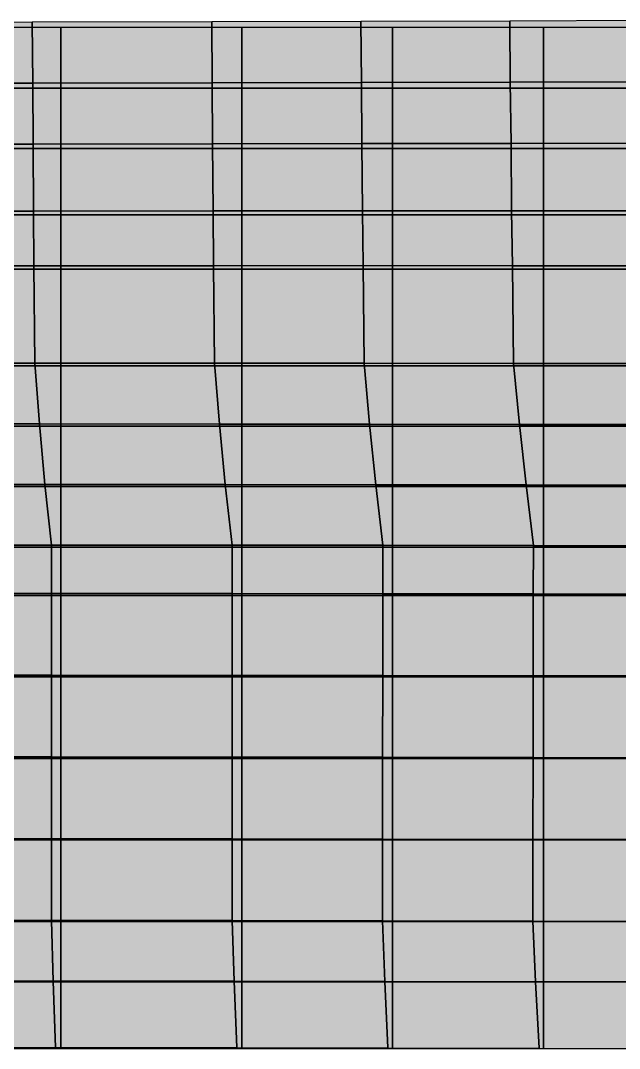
# Model space of a CAD drawing. Header units: inches. Extents: x -100 to 100, y -42 to 41.
# Drawn here: x -51.67 to -41.74, y -41.4 to -24.38 of the extents above; entities that cross this region are included whole.
import ezdxf

# ---------------------------------------------------------------- set-up
doc = ezdxf.new("R2010")
doc.units = ezdxf.units.IN
doc.header["$MEASUREMENT"] = 0
for name, color, linetype in [('Mesh-Ac1①', 7, 'Continuous'), ('Mesh-Acs', 7, 'Continuous'), ('Mesh-Ag1', 7, 'Continuous'), ('Mesh-Dc1', 7, 'Continuous'), ('Mesh-Dg1', 7, 'Continuous'), ('Mesh-Ds1', 7, 'Continuous'), ('Undeformed Mesh-Ac1①', 7, 'Continuous'), ('Undeformed Mesh-Acs', 7, 'Continuous'), ('Undeformed Mesh-Ag1', 7, 'Continuous'), ('Undeformed Mesh-Dc1', 7, 'Continuous'), ('Undeformed Mesh-Dg1', 7, 'Continuous'), ('Undeformed Mesh-Ds1', 7, 'Continuous')]:
    doc.layers.add(name, color=color, linetype=linetype)

msp = doc.modelspace()

# ---------------------------------------------------------------- linework, layer by layer
at = {"color": 7, "true_color": 0xffffff, "transparency": 33554687}
for points in [[(-51.4702, -24.4123), (-54.4443, -24.41897), (-54.4405, -25.42606)], [(-51.4702, -24.4123), (-54.4405, -25.42606), (-51.4626, -25.42124)], [(-48.4973, -24.40442), (-51.4702, -24.4123), (-51.4626, -25.42124)], [(-48.4973, -24.40442), (-51.4626, -25.42124), (-48.4919, -25.41425)], [(-46.0279, -24.3972), (-48.4973, -24.40442), (-48.4919, -25.41425)], [(-46.0279, -24.3972), (-48.4919, -25.41425), (-46.0171, -25.40974)], [(-43.557, -24.3909), (-46.0279, -24.3972), (-46.0171, -25.40974)], [(-43.557, -24.3909), (-46.0171, -25.40974), (-43.5515, -25.40371)], [(-41.0964, -24.3834), (-43.557, -24.3909), (-43.5515, -25.40371)], [(-41.0964, -24.3834), (-43.5515, -25.40371), (-41.085, -25.3998)], [(-54.4343, -26.43333), (-51.4626, -25.42124), (-54.4405, -25.42606)], [(-54.4343, -26.43333), (-51.4573, -26.42901), (-51.4626, -25.42124)], [(-51.4573, -26.42901), (-48.4919, -25.41425), (-51.4626, -25.42124)], [(-51.4573, -26.42901), (-48.4822, -26.42452), (-48.4919, -25.41425)], [(-48.4822, -26.42452), (-46.0171, -25.40974), (-48.4919, -25.41425)], [(-48.4822, -26.42452), (-46.0095, -26.42048), (-46.0171, -25.40974)], [(-46.0095, -26.42048), (-43.5515, -25.40371), (-46.0171, -25.40974)], [(-46.0095, -26.42048), (-43.5382, -26.4182), (-43.5515, -25.40371)], [(-43.5382, -26.4182), (-41.085, -25.3998), (-43.5515, -25.40371)], [(-43.5382, -26.4182), (-41.0765, -26.41401), (-41.085, -25.3998)], [(-54.4287, -27.54038), (-51.4573, -26.42901), (-54.4343, -26.43333)], [(-54.4287, -27.54038), (-51.4492, -27.53787), (-51.4573, -26.42901)], [(-51.4492, -27.53787), (-48.4822, -26.42452), (-51.4573, -26.42901)], [(-51.4492, -27.53787), (-48.4747, -27.53416), (-48.4822, -26.42452)], [(-48.4747, -27.53416), (-46.0095, -26.42048), (-48.4822, -26.42452)], [(-48.4747, -27.53416), (-45.9976, -27.53288), (-46.0095, -26.42048)], [(-45.9976, -27.53288), (-43.5382, -26.4182), (-46.0095, -26.42048)], [(-45.9976, -27.53288), (-43.5274, -27.53156), (-43.5382, -26.4182)], [(-43.5274, -27.53156), (-41.0765, -26.41401), (-43.5382, -26.4182)], [(-43.5274, -27.53156), (-41.0593, -27.53151), (-41.0765, -26.41401)], [(-54.4218, -28.44645), (-51.4492, -27.53787), (-54.4287, -27.54038)], [(-54.4218, -28.44645), (-51.4428, -28.44421), (-51.4492, -27.53787)], [(-51.4428, -28.44421), (-48.4747, -27.53416), (-51.4492, -27.53787)], [(-51.4428, -28.44421), (-48.4659, -28.44245), (-48.4747, -27.53416)], [(-48.4659, -28.44245), (-45.9976, -27.53288), (-48.4747, -27.53416)], [(-48.4659, -28.44245), (-45.9898, -28.4414), (-45.9976, -27.53288)], [(-45.9898, -28.4414), (-43.5274, -27.53156), (-45.9976, -27.53288)], [(-45.9898, -28.4414), (-43.5152, -28.44291), (-43.5274, -27.53156)], [(-43.5152, -28.44291), (-41.0593, -27.53151), (-43.5274, -27.53156)], [(-43.5152, -28.44291), (-41.0477, -28.44333), (-41.0593, -27.53151)], [(-51.4428, -28.44421), (-54.4218, -28.44645), (-54.4062, -30.05624)], [(-51.4428, -28.44421), (-54.4062, -30.05624), (-51.4257, -30.056)], [(-48.4659, -28.44245), (-51.4428, -28.44421), (-51.4257, -30.056)], [(-48.4659, -28.44245), (-51.4257, -30.056), (-48.4493, -30.05556)], [(-45.9898, -28.4414), (-48.4659, -28.44245), (-48.4493, -30.05556)], [(-45.9898, -28.4414), (-48.4493, -30.05556), (-45.9709, -30.0574)], [(-43.5152, -28.44291), (-45.9898, -28.4414), (-45.9709, -30.0574)], [(-43.5152, -28.44291), (-45.9709, -30.0574), (-43.4964, -30.05949)], [(-41.0477, -28.44333), (-43.5152, -28.44291), (-43.4964, -30.05949)], [(-41.0477, -28.44333), (-43.4964, -30.05949), (-41.0219, -30.06382)], [(-54.3398, -31.06318), (-51.4257, -30.056), (-54.4062, -30.05624)], [(-54.3398, -31.06318), (-51.3534, -31.0601), (-51.4257, -30.056)], [(-51.3534, -31.0601), (-48.4493, -30.05556), (-51.4257, -30.056)], [(-51.3534, -31.0601), (-48.3679, -31.06414), (-48.4493, -30.05556)], [(-48.3679, -31.06414), (-45.9709, -30.0574), (-48.4493, -30.05556)], [(-48.3679, -31.06414), (-45.8834, -31.06364), (-45.9709, -30.0574)], [(-45.8834, -31.06364), (-43.4964, -30.05949), (-45.9709, -30.0574)], [(-45.8834, -31.06364), (-43.3982, -31.06936), (-43.4964, -30.05949)], [(-43.3982, -31.06936), (-41.0219, -30.06382), (-43.4964, -30.05949)], [(-43.3982, -31.06936), (-40.9145, -31.07067), (-41.0219, -30.06382)], [(-51.3534, -31.0601), (-54.3398, -31.06318), (-54.2551, -32.06378)], [(-51.3534, -31.0601), (-54.2551, -32.06378), (-51.2634, -32.06679)], [(-48.3679, -31.06414), (-51.3534, -31.0601), (-51.2634, -32.06679)], [(-48.3679, -31.06414), (-51.2634, -32.06679), (-48.2724, -32.06529)], [(-45.8834, -31.06364), (-48.3679, -31.06414), (-48.2724, -32.06529)], [(-45.8834, -31.06364), (-48.2724, -32.06529), (-45.7785, -32.07109)], [(-43.3982, -31.06936), (-45.8834, -31.06364), (-45.7785, -32.07109)], [(-43.3982, -31.06936), (-45.7785, -32.07109), (-43.2858, -32.07073)], [(-40.9145, -31.07067), (-43.3982, -31.06936), (-43.2858, -32.07073)], [(-40.9145, -31.07067), (-43.2858, -32.07073), (-40.7934, -32.07888)], [(-54.2551, -32.06378), (-54.1438, -33.0676), (-51.15, -33.0678)], [(-54.2551, -32.06378), (-51.15, -33.0678), (-51.2634, -32.06679)], [(-51.2634, -32.06679), (-48.1564, -33.06939), (-48.2724, -32.06529)], [(-51.2634, -32.06679), (-51.15, -33.0678), (-48.1564, -33.06939)], [(-48.2724, -32.06529), (-48.1564, -33.06939), (-45.662, -33.07167)], [(-48.2724, -32.06529), (-45.662, -33.07167), (-45.7785, -32.07109)], [(-45.7785, -32.07109), (-43.1679, -33.07541), (-43.2858, -32.07073)], [(-45.7785, -32.07109), (-45.662, -33.07167), (-43.1679, -33.07541)], [(-43.2858, -32.07073), (-43.1679, -33.07541), (-40.6748, -33.07996)], [(-43.2858, -32.07073), (-40.6748, -33.07996), (-40.7934, -32.07888)], [(-54.1439, -33.86922), (-51.15, -33.0678), (-54.1438, -33.0676)], [(-54.1439, -33.86922), (-51.1503, -33.86955), (-51.15, -33.0678)], [(-51.1503, -33.86955), (-48.1564, -33.06939), (-51.15, -33.0678)], [(-51.1503, -33.86955), (-48.157, -33.87112), (-48.1564, -33.06939)], [(-48.157, -33.87112), (-45.662, -33.07167), (-48.1564, -33.06939)], [(-48.157, -33.87112), (-45.6629, -33.87362), (-45.662, -33.07167)], [(-45.6629, -33.87362), (-43.1679, -33.07541), (-45.662, -33.07167)], [(-45.6629, -33.87362), (-43.1691, -33.87733), (-43.1679, -33.07541)], [(-43.1691, -33.87733), (-40.6748, -33.07996), (-43.1679, -33.07541)], [(-43.1691, -33.87733), (-40.6759, -33.88239), (-40.6748, -33.07996)], [(-54.1438, -35.22211), (-51.1503, -33.86955), (-54.1439, -33.86922)], [(-54.1438, -35.22211), (-51.1507, -35.22257), (-51.1503, -33.86955)], [(-51.1507, -35.22257), (-48.157, -33.87112), (-51.1503, -33.86955)], [(-51.1507, -35.22257), (-48.158, -35.22433), (-48.157, -33.87112)], [(-48.158, -35.22433), (-45.6629, -33.87362), (-48.157, -33.87112)], [(-48.158, -35.22433), (-45.6644, -35.227), (-45.6629, -33.87362)], [(-45.6629, -33.87362), (-45.6644, -35.227), (-43.1713, -35.231)], [(-45.6629, -33.87362), (-43.1713, -35.231), (-43.1691, -33.87733)], [(-43.1691, -33.87733), (-43.1713, -35.231), (-40.6788, -35.23639)], [(-43.1691, -33.87733), (-40.6788, -35.23639), (-40.6759, -33.88239)], [(-54.1438, -36.57516), (-51.1507, -35.22257), (-54.1438, -35.22211)], [(-54.1438, -36.57516), (-51.1511, -36.57584), (-51.1507, -35.22257)], [(-51.1511, -36.57584), (-48.158, -35.22433), (-51.1507, -35.22257)], [(-51.1511, -36.57584), (-48.159, -36.57782), (-48.158, -35.22433)], [(-48.159, -36.57782), (-45.6644, -35.227), (-48.158, -35.22433)], [(-48.159, -36.57782), (-45.6661, -36.58074), (-45.6644, -35.227)], [(-45.6661, -36.58074), (-43.1713, -35.231), (-45.6644, -35.227)], [(-45.6661, -36.58074), (-43.1736, -36.58501), (-43.1713, -35.231)], [(-43.1736, -36.58501), (-40.6788, -35.23639), (-43.1713, -35.231)], [(-43.1736, -36.58501), (-40.6818, -36.590801), (-40.6788, -35.23639)], [(-54.1438, -37.9284), (-51.1511, -36.57584), (-54.1438, -36.57516)], [(-54.1438, -37.9284), (-51.1516, -37.92932), (-51.1511, -36.57584)], [(-51.1516, -37.92932), (-48.159, -36.57782), (-51.1511, -36.57584)], [(-51.1516, -37.92932), (-48.1601, -37.93162), (-48.159, -36.57782)], [(-48.1601, -37.93162), (-45.6661, -36.58074), (-48.159, -36.57782)], [(-48.1601, -37.93162), (-45.6677, -37.93481), (-45.6661, -36.58074)], [(-45.6677, -37.93481), (-43.1736, -36.58501), (-45.6661, -36.58074)], [(-45.6677, -37.93481), (-43.176, -37.93942), (-43.1736, -36.58501)], [(-43.1736, -36.58501), (-43.176, -37.93942), (-40.6849, -37.945564)], [(-43.1736, -36.58501), (-40.6849, -37.945564), (-40.6818, -36.590801)], [(-51.1516, -37.92932), (-54.1438, -37.9284), (-54.1438, -39.28181)], [(-51.1516, -37.92932), (-54.1438, -39.28181), (-51.152, -39.28305)], [(-48.1601, -37.93162), (-51.1516, -37.92932), (-51.152, -39.28305)], [(-48.1601, -37.93162), (-51.152, -39.28305), (-48.1611, -39.28569)], [(-45.6677, -37.93481), (-48.1601, -37.93162), (-48.1611, -39.28569)], [(-45.6677, -37.93481), (-48.1611, -39.28569), (-45.6694, -39.28926)], [(-43.176, -37.93942), (-45.6677, -37.93481), (-45.6694, -39.28926)], [(-43.176, -37.93942), (-45.6694, -39.28926), (-43.1784, -39.294206)], [(-40.6849, -37.945564), (-43.176, -37.93942), (-43.1784, -39.294206)], [(-40.6849, -37.945564), (-43.1784, -39.294206), (-40.6882, -39.300769)], [(-51.152, -39.28305), (-54.1438, -39.28181), (-54.1204, -40.2838)], [(-51.152, -39.28305), (-54.1204, -40.2838), (-51.1241, -40.28507)], [(-48.1611, -39.28569), (-51.152, -39.28305), (-51.1241, -40.28507)], [(-48.1611, -39.28569), (-51.1241, -40.28507), (-48.1278, -40.28791)], [(-48.1611, -39.28569), (-48.1278, -40.28791), (-45.6304, -40.291379)], [(-48.1611, -39.28569), (-45.6304, -40.291379), (-45.6694, -39.28926)], [(-45.6694, -39.28926), (-45.6304, -40.291379), (-43.1325, -40.296519)], [(-45.6694, -39.28926), (-43.1325, -40.296519), (-43.1784, -39.294206)], [(-43.1784, -39.294206), (-43.1325, -40.296519), (-40.6346, -40.303205)], [(-43.1784, -39.294206), (-40.6346, -40.303205), (-40.6882, -39.300769)], [(-54.0901, -41.38415), (-51.1241, -40.28507), (-54.1204, -40.2838)], [(-54.0901, -41.38415), (-51.08771, -41.3852), (-51.1241, -40.28507)], [(-51.08771, -41.3852), (-48.1278, -40.28791), (-51.1241, -40.28507)], [(-51.08771, -41.3852), (-48.0839, -41.38772), (-48.1278, -40.28791)], [(-48.0839, -41.38772), (-45.6304, -40.291379), (-48.1278, -40.28791)], [(-48.0839, -41.38772), (-45.57943, -41.390726), (-45.6304, -40.291379)], [(-45.6304, -40.291379), (-45.57943, -41.390726), (-43.07397, -41.395691)], [(-45.6304, -40.291379), (-43.07397, -41.395691), (-43.1325, -40.296519)], [(-43.1325, -40.296519), (-43.07397, -41.395691), (-40.56574, -41.401345)], [(-43.1325, -40.296519), (-40.56574, -41.401345), (-40.6346, -40.303205)]]:
    msp.add_solid(points, dxfattribs=at)
at = {"layer": 'Mesh-Ac1①', "color": 18, "true_color": 0x000000, "transparency": 33554559}
for p, q in [((-51.4702, -24.4123), (-54.4443, -24.41897)), ((-48.4973, -24.40442), (-51.4702, -24.4123)), ((-51.4626, -25.42124), (-51.4702, -24.4123)), ((-51.4702, -24.4123), (-51.4626, -25.42124)), ((-46.0279, -24.3972), (-48.4973, -24.40442)), ((-48.4919, -25.41425), (-48.4973, -24.40442)), ((-48.4973, -24.40442), (-48.4919, -25.41425)), ((-43.557, -24.3909), (-46.0279, -24.3972)), ((-46.0171, -25.40974), (-46.0279, -24.3972)), ((-46.0279, -24.3972), (-46.0171, -25.40974)), ((-41.0964, -24.3834), (-43.557, -24.3909)), ((-43.5515, -25.40371), (-43.557, -24.3909)), ((-43.557, -24.3909), (-43.5515, -25.40371)), ((-51.4626, -25.42124), (-54.4405, -25.42606)), ((-54.4405, -25.42606), (-51.4626, -25.42124)), ((-48.4919, -25.41425), (-51.4626, -25.42124)), ((-51.4626, -25.42124), (-48.4919, -25.41425)), ((-51.4573, -26.42901), (-51.4626, -25.42124)), ((-51.4626, -25.42124), (-51.4573, -26.42901)), ((-46.0171, -25.40974), (-48.4919, -25.41425)), ((-48.4919, -25.41425), (-46.0171, -25.40974)), ((-48.4822, -26.42452), (-48.4919, -25.41425)), ((-48.4919, -25.41425), (-48.4822, -26.42452)), ((-43.5515, -25.40371), (-46.0171, -25.40974)), ((-46.0171, -25.40974), (-43.5515, -25.40371)), ((-46.0095, -26.42048), (-46.0171, -25.40974)), ((-46.0171, -25.40974), (-46.0095, -26.42048)), ((-41.085, -25.3998), (-43.5515, -25.40371)), ((-43.5515, -25.40371), (-41.085, -25.3998)), ((-43.5382, -26.4182), (-43.5515, -25.40371)), ((-43.5515, -25.40371), (-43.5382, -26.4182)), ((-51.4573, -26.42901), (-54.4343, -26.43333)), ((-54.4343, -26.43333), (-51.4573, -26.42901)), ((-51.4573, -26.42901), (-48.4822, -26.42452)), ((-48.4822, -26.42452), (-51.4573, -26.42901)), ((-51.4492, -27.53787), (-51.4573, -26.42901)), ((-51.4573, -26.42901), (-51.4492, -27.53787)), ((-46.0095, -26.42048), (-48.4822, -26.42452)), ((-48.4822, -26.42452), (-46.0095, -26.42048)), ((-48.4747, -27.53416), (-48.4822, -26.42452)), ((-48.4822, -26.42452), (-48.4747, -27.53416)), ((-43.5382, -26.4182), (-46.0095, -26.42048)), ((-46.0095, -26.42048), (-43.5382, -26.4182)), ((-45.9976, -27.53288), (-46.0095, -26.42048)), ((-46.0095, -26.42048), (-45.9976, -27.53288)), ((-41.0765, -26.41401), (-43.5382, -26.4182)), ((-43.5382, -26.4182), (-41.0765, -26.41401)), ((-43.5274, -27.53156), (-43.5382, -26.4182)), ((-43.5382, -26.4182), (-43.5274, -27.53156)), ((-51.4492, -27.53787), (-54.4287, -27.54038)), ((-54.4287, -27.54038), (-51.4492, -27.53787)), ((-48.4747, -27.53416), (-51.4492, -27.53787)), ((-51.4492, -27.53787), (-48.4747, -27.53416)), ((-51.4428, -28.44421), (-51.4492, -27.53787)), ((-51.4492, -27.53787), (-51.4428, -28.44421)), ((-45.9976, -27.53288), (-48.4747, -27.53416)), ((-48.4747, -27.53416), (-45.9976, -27.53288)), ((-48.4659, -28.44245), (-48.4747, -27.53416)), ((-48.4747, -27.53416), (-48.4659, -28.44245)), ((-43.5274, -27.53156), (-45.9976, -27.53288)), ((-45.9976, -27.53288), (-43.5274, -27.53156)), ((-45.9898, -28.4414), (-45.9976, -27.53288)), ((-45.9976, -27.53288), (-45.9898, -28.4414)), ((-41.0593, -27.53151), (-43.5274, -27.53156)), ((-43.5274, -27.53156), (-41.0593, -27.53151)), ((-43.5152, -28.44291), (-43.5274, -27.53156)), ((-43.5274, -27.53156), (-43.5152, -28.44291)), ((-51.4428, -28.44421), (-54.4218, -28.44645)), ((-54.4218, -28.44645), (-51.4428, -28.44421)), ((-48.4659, -28.44245), (-51.4428, -28.44421)), ((-51.4428, -28.44421), (-48.4659, -28.44245)), ((-51.4257, -30.056), (-51.4428, -28.44421)), ((-51.4428, -28.44421), (-51.4257, -30.056)), ((-45.9898, -28.4414), (-48.4659, -28.44245)), ((-48.4659, -28.44245), (-45.9898, -28.4414)), ((-48.4493, -30.05556), (-48.4659, -28.44245)), ((-48.4659, -28.44245), (-48.4493, -30.05556)), ((-45.9709, -30.0574), (-45.9898, -28.4414)), ((-43.5152, -28.44291), (-45.9898, -28.4414)), ((-45.9898, -28.4414), (-45.9709, -30.0574)), ((-45.9898, -28.4414), (-43.5152, -28.44291)), ((-43.4964, -30.05949), (-43.5152, -28.44291)), ((-41.0477, -28.44333), (-43.5152, -28.44291)), ((-43.5152, -28.44291), (-43.4964, -30.05949)), ((-43.5152, -28.44291), (-41.0477, -28.44333)), ((-54.4062, -30.05624), (-51.4257, -30.056)), ((-51.4257, -30.056), (-48.4493, -30.05556)), ((-48.4493, -30.05556), (-45.9709, -30.0574)), ((-45.9709, -30.0574), (-43.4964, -30.05949)), ((-43.4964, -30.05949), (-41.0219, -30.06382))]:
    msp.add_line(p, q, dxfattribs=at)
at = {"layer": 'Mesh-Acs', "color": 18, "true_color": 0x000000, "transparency": 33554559}
for p, q in [((-51.4257, -30.056), (-54.4062, -30.05624)), ((-48.4493, -30.05556), (-51.4257, -30.056)), ((-51.3534, -31.0601), (-51.4257, -30.056)), ((-51.4257, -30.056), (-51.3534, -31.0601)), ((-48.3679, -31.06414), (-48.4493, -30.05556)), ((-45.9709, -30.0574), (-48.4493, -30.05556)), ((-48.4493, -30.05556), (-48.3679, -31.06414)), ((-45.8834, -31.06364), (-45.9709, -30.0574)), ((-43.4964, -30.05949), (-45.9709, -30.0574)), ((-45.9709, -30.0574), (-45.8834, -31.06364)), ((-43.3982, -31.06936), (-43.4964, -30.05949)), ((-41.0219, -30.06382), (-43.4964, -30.05949)), ((-43.4964, -30.05949), (-43.3982, -31.06936)), ((-51.3534, -31.0601), (-54.3398, -31.06318)), ((-54.3398, -31.06318), (-51.3534, -31.0601)), ((-51.2634, -32.06679), (-51.3534, -31.0601)), ((-48.3679, -31.06414), (-51.3534, -31.0601)), ((-51.3534, -31.0601), (-51.2634, -32.06679)), ((-51.3534, -31.0601), (-48.3679, -31.06414)), ((-45.8834, -31.06364), (-48.3679, -31.06414)), ((-48.3679, -31.06414), (-45.8834, -31.06364)), ((-48.2724, -32.06529), (-48.3679, -31.06414)), ((-48.3679, -31.06414), (-48.2724, -32.06529)), ((-45.7785, -32.07109), (-45.8834, -31.06364)), ((-43.3982, -31.06936), (-45.8834, -31.06364)), ((-45.8834, -31.06364), (-45.7785, -32.07109)), ((-45.8834, -31.06364), (-43.3982, -31.06936)), ((-43.2858, -32.07073), (-43.3982, -31.06936)), ((-40.9145, -31.07067), (-43.3982, -31.06936)), ((-43.3982, -31.06936), (-43.2858, -32.07073)), ((-43.3982, -31.06936), (-40.9145, -31.07067)), ((-51.2634, -32.06679), (-54.2551, -32.06378)), ((-54.2551, -32.06378), (-51.2634, -32.06679)), ((-48.2724, -32.06529), (-51.2634, -32.06679)), ((-51.2634, -32.06679), (-48.2724, -32.06529)), ((-51.15, -33.0678), (-51.2634, -32.06679)), ((-51.2634, -32.06679), (-51.15, -33.0678)), ((-48.1564, -33.06939), (-48.2724, -32.06529)), ((-48.2724, -32.06529), (-48.1564, -33.06939)), ((-45.7785, -32.07109), (-48.2724, -32.06529)), ((-48.2724, -32.06529), (-45.7785, -32.07109)), ((-43.2858, -32.07073), (-45.7785, -32.07109)), ((-45.7785, -32.07109), (-43.2858, -32.07073)), ((-45.662, -33.07167), (-45.7785, -32.07109)), ((-45.7785, -32.07109), (-45.662, -33.07167)), ((-43.1679, -33.07541), (-43.2858, -32.07073)), ((-43.2858, -32.07073), (-40.7934, -32.07888)), ((-43.2858, -32.07073), (-43.1679, -33.07541)), ((-40.7934, -32.07888), (-43.2858, -32.07073)), ((-54.1438, -33.0676), (-51.15, -33.0678)), ((-51.15, -33.0678), (-48.1564, -33.06939)), ((-48.1564, -33.06939), (-45.662, -33.07167)), ((-45.662, -33.07167), (-43.1679, -33.07541)), ((-43.1679, -33.07541), (-40.6748, -33.07996))]:
    msp.add_line(p, q, dxfattribs=at)
at = {"layer": 'Mesh-Ag1', "color": 18, "true_color": 0x000000, "transparency": 33554559}
for p, q in [((-51.15, -33.0678), (-54.1438, -33.0676)), ((-51.1503, -33.86955), (-51.15, -33.0678)), ((-51.15, -33.0678), (-51.1503, -33.86955)), ((-48.1564, -33.06939), (-51.15, -33.0678)), ((-48.157, -33.87112), (-48.1564, -33.06939)), ((-48.1564, -33.06939), (-48.157, -33.87112)), ((-45.662, -33.07167), (-48.1564, -33.06939)), ((-45.6629, -33.87362), (-45.662, -33.07167)), ((-45.662, -33.07167), (-45.6629, -33.87362)), ((-43.1679, -33.07541), (-45.662, -33.07167)), ((-43.1691, -33.87733), (-43.1679, -33.07541)), ((-43.1679, -33.07541), (-43.1691, -33.87733)), ((-40.6748, -33.07996), (-43.1679, -33.07541)), ((-54.1439, -33.86922), (-51.1503, -33.86955)), ((-51.1503, -33.86955), (-48.157, -33.87112)), ((-48.157, -33.87112), (-45.6629, -33.87362)), ((-45.6629, -33.87362), (-43.1691, -33.87733)), ((-43.1691, -33.87733), (-40.6759, -33.88239))]:
    msp.add_line(p, q, dxfattribs=at)
at = {"layer": 'Mesh-Dc1', "color": 18, "true_color": 0x000000, "transparency": 33554559}
for p, q in [((-51.1503, -33.86955), (-54.1439, -33.86922)), ((-51.1507, -35.22257), (-51.1503, -33.86955)), ((-51.1503, -33.86955), (-51.1507, -35.22257)), ((-48.157, -33.87112), (-51.1503, -33.86955)), ((-48.158, -35.22433), (-48.157, -33.87112)), ((-48.157, -33.87112), (-48.158, -35.22433)), ((-45.6629, -33.87362), (-48.157, -33.87112)), ((-45.6644, -35.227), (-45.6629, -33.87362)), ((-45.6629, -33.87362), (-45.6644, -35.227)), ((-43.1691, -33.87733), (-45.6629, -33.87362)), ((-43.1713, -35.231), (-43.1691, -33.87733)), ((-43.1691, -33.87733), (-43.1713, -35.231)), ((-40.6759, -33.88239), (-43.1691, -33.87733)), ((-51.1507, -35.22257), (-54.1438, -35.22211)), ((-54.1438, -35.22211), (-51.1507, -35.22257)), ((-51.1511, -36.57584), (-51.1507, -35.22257)), ((-51.1507, -35.22257), (-51.1511, -36.57584)), ((-48.158, -35.22433), (-51.1507, -35.22257)), ((-51.1507, -35.22257), (-48.158, -35.22433)), ((-48.159, -36.57782), (-48.158, -35.22433)), ((-48.158, -35.22433), (-48.159, -36.57782)), ((-45.6644, -35.227), (-48.158, -35.22433)), ((-48.158, -35.22433), (-45.6644, -35.227)), ((-45.6661, -36.58074), (-45.6644, -35.227)), ((-45.6644, -35.227), (-45.6661, -36.58074)), ((-43.1713, -35.231), (-45.6644, -35.227)), ((-45.6644, -35.227), (-43.1713, -35.231)), ((-43.1736, -36.58501), (-43.1713, -35.231)), ((-43.1713, -35.231), (-43.1736, -36.58501)), ((-40.6788, -35.23639), (-43.1713, -35.231)), ((-43.1713, -35.231), (-40.6788, -35.23639)), ((-54.1438, -36.57516), (-51.1511, -36.57584)), ((-51.1511, -36.57584), (-54.1438, -36.57516)), ((-51.1516, -37.92932), (-51.1511, -36.57584)), ((-51.1511, -36.57584), (-51.1516, -37.92932)), ((-48.159, -36.57782), (-51.1511, -36.57584)), ((-51.1511, -36.57584), (-48.159, -36.57782)), ((-48.1601, -37.93162), (-48.159, -36.57782)), ((-48.159, -36.57782), (-48.1601, -37.93162)), ((-45.6661, -36.58074), (-48.159, -36.57782)), ((-48.159, -36.57782), (-45.6661, -36.58074)), ((-45.6677, -37.93481), (-45.6661, -36.58074)), ((-45.6661, -36.58074), (-45.6677, -37.93481)), ((-43.1736, -36.58501), (-45.6661, -36.58074)), ((-45.6661, -36.58074), (-43.1736, -36.58501)), ((-43.176, -37.93942), (-43.1736, -36.58501)), ((-43.1736, -36.58501), (-43.176, -37.93942)), ((-40.6818, -36.590801), (-43.1736, -36.58501)), ((-43.1736, -36.58501), (-40.6818, -36.590801)), ((-51.1516, -37.92932), (-54.1438, -37.9284)), ((-54.1438, -37.9284), (-51.1516, -37.92932)), ((-51.152, -39.28305), (-51.1516, -37.92932)), ((-51.1516, -37.92932), (-51.152, -39.28305)), ((-48.1601, -37.93162), (-51.1516, -37.92932)), ((-51.1516, -37.92932), (-48.1601, -37.93162)), ((-48.1611, -39.28569), (-48.1601, -37.93162)), ((-48.1601, -37.93162), (-48.1611, -39.28569)), ((-45.6677, -37.93481), (-48.1601, -37.93162)), ((-48.1601, -37.93162), (-45.6677, -37.93481)), ((-45.6694, -39.28926), (-45.6677, -37.93481)), ((-45.6677, -37.93481), (-45.6694, -39.28926)), ((-43.176, -37.93942), (-45.6677, -37.93481)), ((-45.6677, -37.93481), (-43.176, -37.93942)), ((-43.1784, -39.294206), (-43.176, -37.93942)), ((-43.176, -37.93942), (-43.1784, -39.294206)), ((-40.6849, -37.945564), (-43.176, -37.93942)), ((-43.176, -37.93942), (-40.6849, -37.945564)), ((-54.1438, -39.28181), (-51.152, -39.28305)), ((-51.152, -39.28305), (-48.1611, -39.28569)), ((-48.1611, -39.28569), (-45.6694, -39.28926)), ((-45.6694, -39.28926), (-43.1784, -39.294206)), ((-43.1784, -39.294206), (-40.6882, -39.300769))]:
    msp.add_line(p, q, dxfattribs=at)
at = {"layer": 'Mesh-Dg1', "color": 18, "true_color": 0x000000, "transparency": 33554559}
for p, q in [((-51.1241, -40.28507), (-54.1204, -40.2838)), ((-51.08771, -41.3852), (-51.1241, -40.28507)), ((-48.1278, -40.28791), (-51.1241, -40.28507)), ((-51.1241, -40.28507), (-51.08771, -41.3852)), ((-48.0839, -41.38772), (-48.1278, -40.28791)), ((-45.6304, -40.291379), (-48.1278, -40.28791)), ((-48.1278, -40.28791), (-48.0839, -41.38772)), ((-45.57943, -41.390726), (-45.6304, -40.291379)), ((-45.6304, -40.291379), (-45.57943, -41.390726)), ((-43.1325, -40.296519), (-45.6304, -40.291379)), ((-43.07397, -41.395691), (-43.1325, -40.296519)), ((-43.1325, -40.296519), (-43.07397, -41.395691)), ((-40.6346, -40.303205), (-43.1325, -40.296519)), ((-54.0901, -41.38415), (-51.08771, -41.3852)), ((-51.08771, -41.3852), (-48.0839, -41.38772)), ((-48.0839, -41.38772), (-45.57943, -41.390726)), ((-45.57943, -41.390726), (-43.07397, -41.395691)), ((-43.07397, -41.395691), (-40.56574, -41.401345))]:
    msp.add_line(p, q, dxfattribs=at)
at = {"layer": 'Mesh-Ds1', "color": 18, "true_color": 0x000000, "transparency": 33554559}
for p, q in [((-51.152, -39.28305), (-54.1438, -39.28181)), ((-51.1241, -40.28507), (-51.152, -39.28305)), ((-48.1611, -39.28569), (-51.152, -39.28305)), ((-51.152, -39.28305), (-51.1241, -40.28507)), ((-48.1278, -40.28791), (-48.1611, -39.28569)), ((-48.1611, -39.28569), (-48.1278, -40.28791)), ((-45.6694, -39.28926), (-48.1611, -39.28569)), ((-45.6304, -40.291379), (-45.6694, -39.28926)), ((-45.6694, -39.28926), (-45.6304, -40.291379)), ((-43.1784, -39.294206), (-45.6694, -39.28926)), ((-43.1325, -40.296519), (-43.1784, -39.294206)), ((-43.1784, -39.294206), (-43.1325, -40.296519)), ((-40.6882, -39.300769), (-43.1784, -39.294206)), ((-54.1204, -40.2838), (-51.1241, -40.28507)), ((-51.1241, -40.28507), (-48.1278, -40.28791)), ((-48.1278, -40.28791), (-45.6304, -40.291379)), ((-45.6304, -40.291379), (-43.1325, -40.296519)), ((-43.1325, -40.296519), (-40.6346, -40.303205))]:
    msp.add_line(p, q, dxfattribs=at)
at = {"layer": 'Undeformed Mesh-Ac1①', "color": 1, "true_color": 0xff0000, "transparency": 33554687}
for p, q in [((-51, -24.5), (-54, -24.5)), ((-51, -25.5), (-51, -24.5)), ((-48, -24.5), (-51, -24.5)), ((-51, -24.5), (-51, -25.5)), ((-48, -25.5), (-48, -24.5)), ((-45.5, -24.5), (-48, -24.5)), ((-48, -24.5), (-48, -25.5)), ((-45.5, -25.5), (-45.5, -24.5)), ((-43, -24.5), (-45.5, -24.5)), ((-45.5, -24.5), (-45.5, -25.5)), ((-43, -25.5), (-43, -24.5)), ((-40.5, -24.5), (-43, -24.5)), ((-43, -24.5), (-43, -25.5)), ((-51, -25.5), (-54, -25.5)), ((-54, -25.5), (-51, -25.5)), ((-51, -26.5), (-51, -25.5)), ((-48, -25.5), (-51, -25.5)), ((-51, -25.5), (-51, -26.5)), ((-51, -25.5), (-48, -25.5)), ((-48, -26.5), (-48, -25.5)), ((-45.5, -25.5), (-48, -25.5)), ((-48, -25.5), (-48, -26.5)), ((-48, -25.5), (-45.5, -25.5)), ((-45.5, -26.5), (-45.5, -25.5)), ((-43, -25.5), (-45.5, -25.5)), ((-45.5, -25.5), (-45.5, -26.5)), ((-45.5, -25.5), (-43, -25.5)), ((-43, -26.5), (-43, -25.5)), ((-40.5, -25.5), (-43, -25.5)), ((-43, -25.5), (-43, -26.5)), ((-43, -25.5), (-40.5, -25.5)), ((-51, -26.5), (-54, -26.5)), ((-54, -26.5), (-51, -26.5)), ((-51, -27.6), (-51, -26.5)), ((-51, -26.5), (-48, -26.5)), ((-48, -26.5), (-51, -26.5)), ((-51, -26.5), (-51, -27.6)), ((-48, -27.6), (-48, -26.5)), ((-45.5, -26.5), (-48, -26.5)), ((-48, -26.5), (-48, -27.6)), ((-48, -26.5), (-45.5, -26.5)), ((-45.5, -27.6), (-45.5, -26.5)), ((-43, -26.5), (-45.5, -26.5)), ((-45.5, -26.5), (-45.5, -27.6)), ((-45.5, -26.5), (-43, -26.5)), ((-43, -27.6), (-43, -26.5)), ((-40.5, -26.5), (-43, -26.5)), ((-43, -26.5), (-43, -27.6)), ((-43, -26.5), (-40.5, -26.5)), ((-51, -27.6), (-54, -27.6)), ((-54, -27.6), (-51, -27.6)), ((-51, -28.5), (-51, -27.6)), ((-48, -27.6), (-51, -27.6)), ((-51, -27.6), (-51, -28.5)), ((-51, -27.6), (-48, -27.6)), ((-48, -28.5), (-48, -27.6)), ((-45.5, -27.6), (-48, -27.6)), ((-48, -27.6), (-48, -28.5)), ((-48, -27.6), (-45.5, -27.6)), ((-45.5, -28.5), (-45.5, -27.6)), ((-43, -27.6), (-45.5, -27.6)), ((-45.5, -27.6), (-45.5, -28.5)), ((-45.5, -27.6), (-43, -27.6)), ((-43, -28.5), (-43, -27.6)), ((-40.5, -27.6), (-43, -27.6)), ((-43, -27.6), (-43, -28.5)), ((-43, -27.6), (-40.5, -27.6)), ((-51, -28.5), (-54, -28.5)), ((-54, -28.5), (-51, -28.5)), ((-51, -30.1), (-51, -28.5)), ((-48, -28.5), (-51, -28.5)), ((-51, -28.5), (-51, -30.1)), ((-51, -28.5), (-48, -28.5)), ((-48, -30.1), (-48, -28.5)), ((-45.5, -28.5), (-48, -28.5)), ((-48, -28.5), (-48, -30.1)), ((-48, -28.5), (-45.5, -28.5)), ((-45.5, -30.1), (-45.5, -28.5)), ((-43, -28.5), (-45.5, -28.5)), ((-45.5, -28.5), (-45.5, -30.1)), ((-45.5, -28.5), (-43, -28.5)), ((-43, -30.1), (-43, -28.5)), ((-40.5, -28.5), (-43, -28.5)), ((-43, -28.5), (-43, -30.1)), ((-43, -28.5), (-40.5, -28.5)), ((-54, -30.1), (-51, -30.1)), ((-51, -30.1), (-48, -30.1)), ((-48, -30.1), (-45.5, -30.1)), ((-45.5, -30.1), (-43, -30.1)), ((-43, -30.1), (-40.5, -30.1))]:
    msp.add_line(p, q, dxfattribs=at)
at = {"layer": 'Undeformed Mesh-Acs', "color": 1, "true_color": 0xff0000, "transparency": 33554687}
for p, q in [((-51, -30.1), (-54, -30.1)), ((-51, -31.1), (-51, -30.1)), ((-48, -30.1), (-51, -30.1)), ((-51, -30.1), (-51, -31.1)), ((-48, -31.1), (-48, -30.1)), ((-45.5, -30.1), (-48, -30.1)), ((-48, -30.1), (-48, -31.1)), ((-45.5, -31.1), (-45.5, -30.1)), ((-43, -30.1), (-45.5, -30.1)), ((-45.5, -30.1), (-45.5, -31.1)), ((-43, -31.1), (-43, -30.1)), ((-40.5, -30.1), (-43, -30.1)), ((-43, -30.1), (-43, -31.1)), ((-51, -31.1), (-54, -31.1)), ((-54, -31.1), (-51, -31.1)), ((-51, -32.1), (-51, -31.1)), ((-48, -31.1), (-51, -31.1)), ((-51, -31.1), (-51, -32.1)), ((-51, -31.1), (-48, -31.1)), ((-48, -32.1), (-48, -31.1)), ((-45.5, -31.1), (-48, -31.1)), ((-48, -31.1), (-48, -32.1)), ((-48, -31.1), (-45.5, -31.1)), ((-45.5, -32.1), (-45.5, -31.1)), ((-43, -31.1), (-45.5, -31.1)), ((-45.5, -31.1), (-45.5, -32.1)), ((-45.5, -31.1), (-43, -31.1)), ((-43, -32.1), (-43, -31.1)), ((-40.5, -31.1), (-43, -31.1)), ((-43, -31.1), (-43, -32.1)), ((-43, -31.1), (-40.5, -31.1)), ((-51, -32.1), (-54, -32.1)), ((-54, -32.1), (-51, -32.1)), ((-51, -33.1), (-51, -32.1)), ((-51, -32.1), (-51, -33.1)), ((-48, -32.1), (-51, -32.1)), ((-51, -32.1), (-48, -32.1)), ((-48, -33.1), (-48, -32.1)), ((-48, -32.1), (-48, -33.1)), ((-45.5, -32.1), (-48, -32.1)), ((-48, -32.1), (-45.5, -32.1)), ((-45.5, -33.1), (-45.5, -32.1)), ((-45.5, -32.1), (-45.5, -33.1)), ((-43, -32.1), (-45.5, -32.1)), ((-45.5, -32.1), (-43, -32.1)), ((-43, -33.1), (-43, -32.1)), ((-43, -32.1), (-40.5, -32.1)), ((-43, -32.1), (-43, -33.1)), ((-40.5, -32.1), (-43, -32.1)), ((-54, -33.1), (-51, -33.1)), ((-51, -33.1), (-48, -33.1)), ((-48, -33.1), (-45.5, -33.1)), ((-45.5, -33.1), (-43, -33.1)), ((-43, -33.1), (-40.5, -33.1))]:
    msp.add_line(p, q, dxfattribs=at)
at = {"layer": 'Undeformed Mesh-Ag1', "color": 1, "true_color": 0xff0000, "transparency": 33554687}
for p, q in [((-51, -33.1), (-54, -33.1)), ((-51, -33.9), (-51, -33.1)), ((-48, -33.1), (-51, -33.1)), ((-51, -33.1), (-51, -33.9)), ((-48, -33.9), (-48, -33.1)), ((-45.5, -33.1), (-48, -33.1)), ((-48, -33.1), (-48, -33.9)), ((-45.5, -33.9), (-45.5, -33.1)), ((-43, -33.1), (-45.5, -33.1)), ((-45.5, -33.1), (-45.5, -33.9)), ((-43, -33.9), (-43, -33.1)), ((-40.5, -33.1), (-43, -33.1)), ((-43, -33.1), (-43, -33.9)), ((-54, -33.9), (-51, -33.9)), ((-51, -33.9), (-48, -33.9)), ((-48, -33.9), (-45.5, -33.9)), ((-45.5, -33.9), (-43, -33.9)), ((-43, -33.9), (-40.5, -33.9))]:
    msp.add_line(p, q, dxfattribs=at)
at = {"layer": 'Undeformed Mesh-Dc1', "color": 1, "true_color": 0xff0000, "transparency": 33554687}
for p, q in [((-51, -33.9), (-54, -33.9)), ((-51, -35.25), (-51, -33.9)), ((-48, -33.9), (-51, -33.9)), ((-51, -33.9), (-51, -35.25)), ((-48, -35.25), (-48, -33.9)), ((-45.5, -33.9), (-48, -33.9)), ((-48, -33.9), (-48, -35.25)), ((-45.5, -35.25), (-45.5, -33.9)), ((-45.5, -33.9), (-45.5, -35.25)), ((-43, -33.9), (-45.5, -33.9)), ((-43, -35.25), (-43, -33.9)), ((-43, -33.9), (-43, -35.25)), ((-40.5, -33.9), (-43, -33.9)), ((-51, -35.25), (-54, -35.25)), ((-54, -35.25), (-51, -35.25)), ((-51, -36.6), (-51, -35.25)), ((-48, -35.25), (-51, -35.25)), ((-51, -35.25), (-51, -36.6)), ((-51, -35.25), (-48, -35.25)), ((-48, -36.6), (-48, -35.25)), ((-45.5, -35.25), (-48, -35.25)), ((-48, -35.25), (-48, -36.6)), ((-48, -35.25), (-45.5, -35.25)), ((-45.5, -36.6), (-45.5, -35.25)), ((-43, -35.25), (-45.5, -35.25)), ((-45.5, -35.25), (-45.5, -36.6)), ((-45.5, -35.25), (-43, -35.25)), ((-43, -36.6), (-43, -35.25)), ((-40.5, -35.25), (-43, -35.25)), ((-43, -35.25), (-43, -36.6)), ((-43, -35.25), (-40.5, -35.25)), ((-54, -36.6), (-51, -36.6)), ((-51, -36.6), (-54, -36.6)), ((-51, -37.95), (-51, -36.6)), ((-48, -36.6), (-51, -36.6)), ((-51, -36.6), (-51, -37.95)), ((-51, -36.6), (-48, -36.6)), ((-48, -37.95), (-48, -36.6)), ((-45.5, -36.6), (-48, -36.6)), ((-48, -36.6), (-48, -37.95)), ((-48, -36.6), (-45.5, -36.6)), ((-45.5, -37.95), (-45.5, -36.6)), ((-43, -36.6), (-45.5, -36.6)), ((-45.5, -36.6), (-45.5, -37.95)), ((-45.5, -36.6), (-43, -36.6)), ((-43, -37.95), (-43, -36.6)), ((-43, -36.6), (-43, -37.95)), ((-40.5, -36.6), (-43, -36.6)), ((-43, -36.6), (-40.5, -36.6)), ((-51, -37.95), (-54, -37.95)), ((-54, -37.95), (-51, -37.95)), ((-51, -39.3), (-51, -37.95)), ((-48, -37.95), (-51, -37.95)), ((-51, -37.95), (-51, -39.3)), ((-51, -37.95), (-48, -37.95)), ((-48, -39.3), (-48, -37.95)), ((-45.5, -37.95), (-48, -37.95)), ((-48, -37.95), (-48, -39.3)), ((-48, -37.95), (-45.5, -37.95)), ((-45.5, -39.3), (-45.5, -37.95)), ((-43, -37.95), (-45.5, -37.95)), ((-45.5, -37.95), (-45.5, -39.3)), ((-45.5, -37.95), (-43, -37.95)), ((-43, -39.3), (-43, -37.95)), ((-40.5, -37.95), (-43, -37.95)), ((-43, -37.95), (-43, -39.3)), ((-43, -37.95), (-40.5, -37.95)), ((-54, -39.3), (-51, -39.3)), ((-51, -39.3), (-48, -39.3)), ((-48, -39.3), (-45.5, -39.3)), ((-45.5, -39.3), (-43, -39.3)), ((-43, -39.3), (-40.5, -39.3))]:
    msp.add_line(p, q, dxfattribs=at)
at = {"layer": 'Undeformed Mesh-Dg1', "color": 1, "true_color": 0xff0000, "transparency": 33554687}
for p, q in [((-51, -40.3), (-54, -40.3)), ((-51, -41.4), (-51, -40.3)), ((-48, -40.3), (-51, -40.3)), ((-51, -40.3), (-51, -41.4)), ((-48, -41.4), (-48, -40.3)), ((-45.5, -40.3), (-48, -40.3)), ((-48, -40.3), (-48, -41.4)), ((-45.5, -41.4), (-45.5, -40.3)), ((-45.5, -40.3), (-45.5, -41.4)), ((-43, -40.3), (-45.5, -40.3)), ((-43, -41.4), (-43, -40.3)), ((-43, -40.3), (-43, -41.4)), ((-40.5, -40.3), (-43, -40.3)), ((-54, -41.4), (-51, -41.4)), ((-51, -41.4), (-48, -41.4)), ((-48, -41.4), (-45.5, -41.4)), ((-45.5, -41.4), (-43, -41.4)), ((-43, -41.4), (-40.5, -41.4))]:
    msp.add_line(p, q, dxfattribs=at)
at = {"layer": 'Undeformed Mesh-Ds1', "color": 1, "true_color": 0xff0000, "transparency": 33554687}
for p, q in [((-51, -39.3), (-54, -39.3)), ((-51, -40.3), (-51, -39.3)), ((-48, -39.3), (-51, -39.3)), ((-51, -39.3), (-51, -40.3)), ((-48, -40.3), (-48, -39.3)), ((-48, -39.3), (-48, -40.3)), ((-45.5, -39.3), (-48, -39.3)), ((-45.5, -40.3), (-45.5, -39.3)), ((-45.5, -39.3), (-45.5, -40.3)), ((-43, -39.3), (-45.5, -39.3)), ((-43, -40.3), (-43, -39.3)), ((-43, -39.3), (-43, -40.3)), ((-40.5, -39.3), (-43, -39.3)), ((-54, -40.3), (-51, -40.3)), ((-51, -40.3), (-48, -40.3)), ((-48, -40.3), (-45.5, -40.3)), ((-45.5, -40.3), (-43, -40.3)), ((-43, -40.3), (-40.5, -40.3))]:
    msp.add_line(p, q, dxfattribs=at)

doc.saveas('drawing.dxf')
